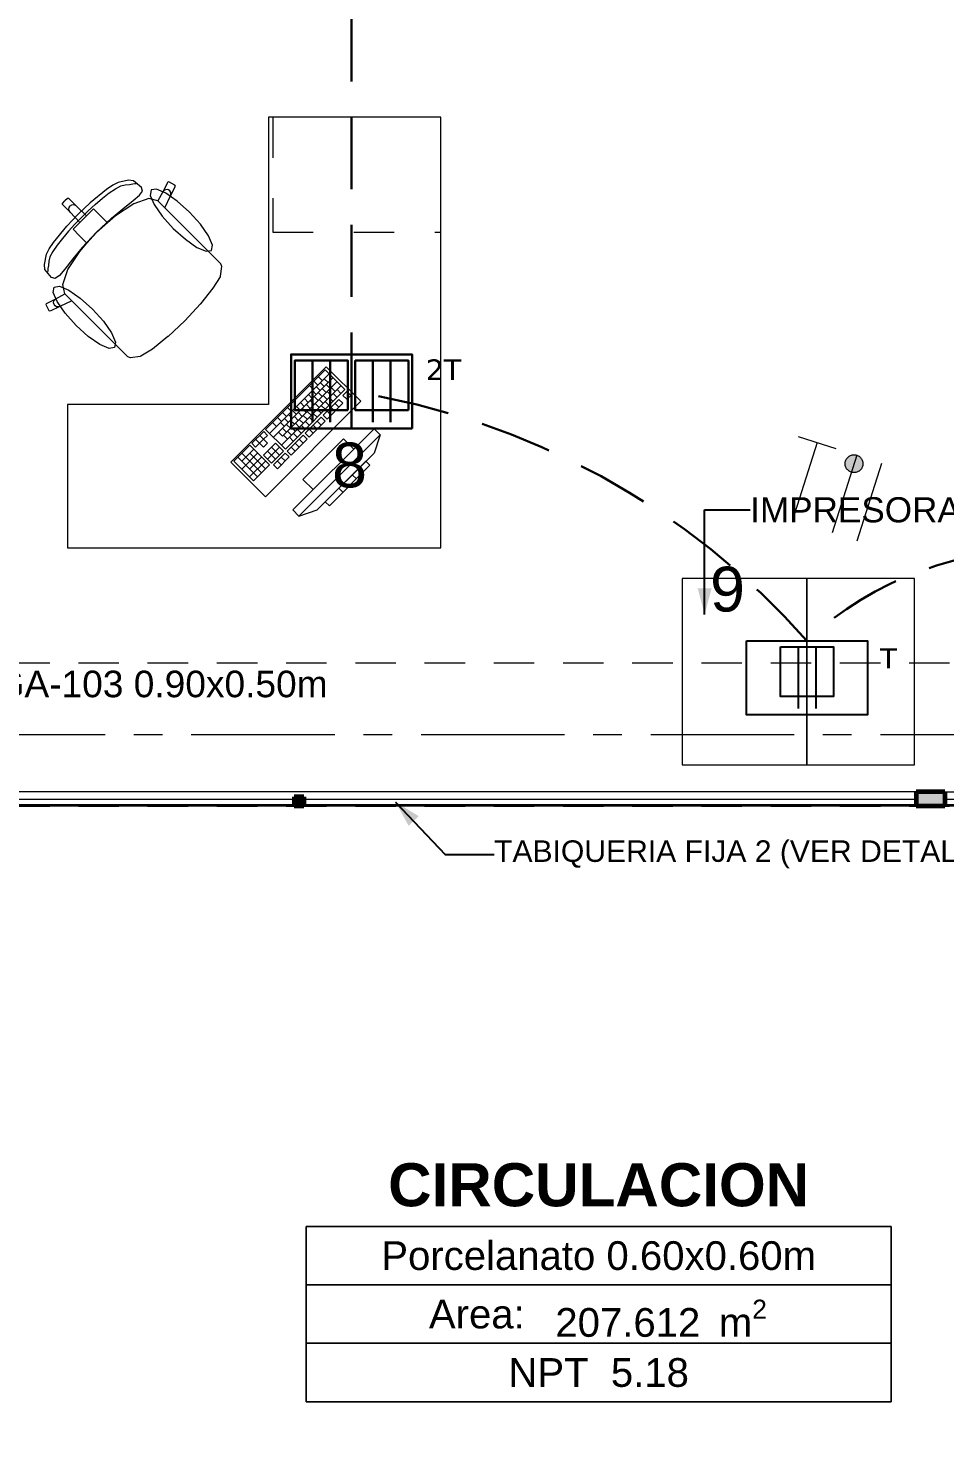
# Model space of a CAD drawing. Header units: inches. Extents: x -19 to 5698, y -728 to 92.
# Drawn here: x 123.377 to 126.57, y 27.521 to 32.411 of the extents above; entities that cross this region are included whole.
import ezdxf

# ---------------------------------------------------------------- set-up
doc = ezdxf.new("R2010")
doc.units = ezdxf.units.IN
doc.header["$MEASUREMENT"] = 0
doc.set_wipeout_variables(frame=1)
for name, pattern in [('HIDDEN', [0.375, 0.25, -0.125]), ('Hidden Line', [0.195611, 0.141111, -0.0545]), ('Punto & Raya', [0.65, 0.5, -0.075, 0, -0.075]), ('Rayas', [0.282222, 0.141111, -0.141111]), ('RAYITAS', [0.375, 0.25, -0.125]), ('Wipeout_Contour', [1, 0, -1])]:
    doc.linetypes.add(name, pattern=pattern)
doc.layers.get('0').update_dxf_attribs({"color": 61})
for name, color, linetype, lineweight in [('00 conduct tomacorr', 120, 'HIDDEN', 30), ('00 IE LUZ EMERGENCIA', 253, 'Continuous', 0), ('T-TECHO-E', 150, 'Continuous', 20), ('T.S.', 61, 'Continuous', 25), ('TOMACORRIENTE', 22, 'RAYITAS', 9)]:
    doc.layers.add(name, color=color, linetype=linetype, lineweight=lineweight)
for name, color, linetype in [('02 _ ARQ _ ALB _ Ejes Generales', 251, 'Continuous'), ('02 _ ARQ _ ALB _ Mobiliario', 7, 'Continuous'), ('02 _ ARQ _ ZON _ Espacio.3D', 7, 'Continuous'), ('08 _ STR _ EXT _ 09 Vigas', 251, 'Continuous'), ('Acabado - Muros', 7, 'Continuous'), ('Interior - Mobiliario', 7, 'Continuous'), ('Notas - Etiquetas', 7, 'Continuous')]:
    doc.layers.add(name, color=color, linetype=linetype)
doc.styles.add('Annotative', font='arial.ttf')
doc.styles.add('Estilo_Generado_1', font='swisseb.ttf')
doc.styles.add('Estilo_Generado_4', font='swisse.ttf')
doc.styles.add('Estilo_Generado_7', font='swisse.ttf')
doc.dimstyles.new('Estilo_Generado__8', dxfattribs={"dimtxt": 0.18, "dimasz": 0.0912, "dimexe": 0.18, "dimexo": 0.0625, "dimgap": 0, "dimtad": 0, "dimtih": 1, "dimtoh": 1, "dimdec": 4, "dimzin": 0, "dimdsep": 46, "dimcen": 0.09, "dimadec": 0, "dimazin": 0, "dimtfac": 1, "dimtdec": 4, "dimtmove": 0, "dimatfit": 3, "dimldrblk": 'ARROWHEAD_5', "dimfxl": 1, "dimtolj": 1, "dimtzin": 0, "dimarcsym": 0})

# ---------------------------------------------------------------- blocks, each defined once
blk = doc.blocks.new('ARROWHEAD_5')
at = {"linetype": 'Continuous', "lineweight": 0}
blk.add_hatch(color=0, dxfattribs=at).paths.add_polyline_path([(-1, 0.2679), (0, 0), (-1, -0.2679)])
at = {"color": 0, "linetype": 'Continuous', "lineweight": 0}
blk.add_line((0, 0), (-1, 0), dxfattribs=at)
blk = doc.blocks.new('CAJA POP UP 6 MODULOS')
at = {"layer": '00 conduct tomacorr', "linetype": 'Continuous'}
for p, q in [((-0.095, -0.165), (-0.095, -0.0151)), ((-0.052, -0.165), (-0.052, -0.0151)), ((0.052, -0.165), (0.052, -0.0151)), ((0.095, -0.165), (0.095, -0.0151)), ((0, -0.165), (0, -0.18))]:
    blk.add_line(p, q, dxfattribs=at)
for points in [[(-0.147, 0), (0.147, 0), (0.147, -0.18), (-0.147, -0.18)], [(0, 0), (0.147, 0), (0.147, -0.18), (0, -0.18)]]:
    blk.add_lwpolyline(points, close=True, dxfattribs=at)
for points in [[(-0.138, -0.045), (-0.009, -0.045), (-0.009, -0.165), (-0.138, -0.165), (-0.138, -0.045)], [(0.009, -0.045), (0.138, -0.045), (0.138, -0.165), (0.009, -0.165), (0.009, -0.045)]]:
    blk.add_lwpolyline(points, dxfattribs=at)
at = {"color": 1, "insert": (-0.1807, -0.168), "char_height": 0.05, "attachment_point": 1, "rotation": 180}
blk.add_mtext_dynamic_manual_height_columns('{\\fVerdana|b0|i0|c0|p34;2T}', width=0.000481, gutter_width=0.1561, heights=[0], dxfattribs=at)
blk = doc.blocks.new('a')
at = {"layer": 'TOMACORRIENTE', "ltscale": 0.05}
h = blk.add_hatch(color=4, dxfattribs=at)
edge = h.paths.add_edge_path()
edge.add_arc((0, 0.0752), 0.0211, 0, 360)
at = {"layer": 'TOMACORRIENTE', "color": 4}
for p, q in [((-0.1455, 0.0963), (-0.0515, 0.0963)), ((-0.0985, 0.0963), (-0.0985, -0.0966)), ((0, 0.0963), (0, -0.0963)), ((0.0623, -0.0963), (0.0623, 0.0963))]:
    blk.add_line(p, q, dxfattribs=at)
blk.add_circle((0, 0.0752), 0.0211, dxfattribs=at)
blk = doc.blocks.new('CABLE 3FACE')
at = {"layer": 'T-TECHO-E', "rotation": 59.94170052614085}
blk.add_blockref('a', (0, 0), dxfattribs=at)
blk = doc.blocks.new('T.S.')
for p, q in [((2755.0914, 1630.1123), (2755.0914, 1629.8975)), ((2755.153, 1630.1123), (2755.153, 1629.8975))]:
    blk.add_line(p, q)
for points in [[(2754.9116, 1630.1338), (2755.3328, 1630.1338), (2755.3328, 1629.8758), (2754.9116, 1629.8758)], [(2755.0298, 1630.1123), (2755.2146, 1630.1123), (2755.2146, 1629.9403), (2755.0298, 1629.9403)]]:
    blk.add_lwpolyline(points, close=True)
at = {"color": 3, "insert": (2755.3768, 1630.1075), "char_height": 0.07, "attachment_point": 1}
blk.add_mtext_dynamic_manual_height_columns('{\\fVerdana|b0|i0|c0|p34;\\C1;T}', width=0.044429, gutter_width=12.5, heights=[0], dxfattribs=at)

msp = doc.modelspace()

# ---------------------------------------------------------------- linework, layer by layer
at = {"layer": '00 conduct tomacorr'}
msp.add_line((124.5037, 34.725), (124.5036, 31.1448), dxfattribs=at)
for centre, radius, start, end in [((124.0945, 28.5149), 2.6615, 41.4428, 81.157), ((126.8928, 29.414), 1.1785, 41.8339, 132.9585)]:
    msp.add_arc(centre, radius, start, end, dxfattribs=at)
at = {"layer": '02 _ ARQ _ ALB _ Ejes Generales', "color": 251, "linetype": 'Punto & Raya', "lineweight": 13, "true_color": 0x636466}
msp.add_line((98.3454, 29.95), (147.07, 29.95), dxfattribs=at)
at = {"layer": '02 _ ARQ _ ALB _ Mobiliario', "color": 175, "linetype": 'Continuous', "lineweight": 13, "flags": 128}
for points in [[(126.0896, 30.494), (125.6546, 30.494), (125.6546, 29.844), (126.0896, 29.844)], [(126.0896, 30.494), (126.0896, 29.844), (126.4646, 29.844), (126.4646, 30.494)]]:
    msp.add_lwpolyline(points, close=True, dxfattribs=at)
at = {"layer": '02 _ ARQ _ ZON _ Espacio.3D', "color": 251, "linetype": 'Continuous', "lineweight": 13}
for p, q in [((126.3832, 28.2371), (124.3451, 28.2371)), ((124.3451, 28.2371), (124.3451, 27.6263)), ((124.3451, 28.2371), (126.3832, 28.2371)), ((124.3451, 28.0335), (124.3451, 28.2371)), ((126.3832, 27.6263), (126.3832, 28.2371)), ((126.3832, 28.2371), (126.3832, 28.0335)), ((126.3832, 28.0335), (124.3451, 28.0335)), ((124.3451, 28.0335), (126.3832, 28.0335)), ((124.3451, 27.8299), (124.3451, 28.0335)), ((126.3832, 28.0335), (126.3832, 27.8299)), ((126.3832, 27.8299), (124.3451, 27.8299)), ((124.3451, 27.8299), (126.3832, 27.8299)), ((124.3451, 27.6263), (124.3451, 27.8299)), ((126.3832, 27.8299), (126.3832, 27.6263)), ((124.3451, 27.6263), (126.3832, 27.6263)), ((126.3832, 27.6263), (124.3451, 27.6263))]:
    msp.add_line(p, q, dxfattribs=at)
at = {"layer": '02 _ ARQ _ ZON _ Espacio.3D', "color": 254, "linetype": 'Continuous', "lineweight": 0, "flags": 128}
for points in [[(123.07, 29.75), (129.57, 29.75), (129.57, 30.6), (130.07, 30.6), (130.07, 29.75), (135.97, 29.75), (135.97, 30.2), (136.57, 30.2), (136.57, 31), (137.07, 31)], [(143.92, 27), (143.92, 29.7), (115.57, 29.7), (112.57, 29.7), (112.57, 17.4)]]:
    msp.add_lwpolyline(points, dxfattribs=at)
at = {"layer": '08 _ STR _ EXT _ 09 Vigas', "color": 251, "linetype": 'Hidden Line', "lineweight": 13, "true_color": 0x636466}
msp.add_line((123.07, 30.2), (129.57, 30.2), dxfattribs=at)
at = {"layer": 'Acabado - Muros', "color": 251, "linetype": 'Continuous', "lineweight": 13, "flags": 128}
msp.add_lwpolyline([(127.87, 29.7), (126.5702, 29.7)], dxfattribs=at)
at = {"layer": 'Interior - Mobiliario', "color": 175, "linetype": 'Rayas', "lineweight": 13}
for p, q in [((124.229, 32.1), (124.229, 31.7)), ((124.229, 31.7), (124.814, 31.7))]:
    msp.add_line(p, q, dxfattribs=at)
at = {"layer": 'Interior - Mobiliario', "color": 175, "linetype": 'Continuous', "lineweight": 13}
for p, q in [((123.7271, 31.8804), (123.691, 31.8726)), ((123.7439, 31.8785), (123.7271, 31.8804)), ((123.6501, 31.8487), (123.5934, 31.8019)), ((123.6357, 31.8176), (123.6596, 31.8362)), ((123.6718, 31.8636), (123.6501, 31.8487)), ((123.6596, 31.8362), (123.6814, 31.851)), ((123.691, 31.8726), (123.6718, 31.8636)), ((123.6814, 31.851), (123.7002, 31.861)), ((123.7002, 31.861), (123.715, 31.8649)), ((123.715, 31.8649), (123.7304, 31.866)), ((123.7304, 31.866), (123.7411, 31.8681)), ((123.7411, 31.8681), (123.7492, 31.8689)), ((123.7718, 31.8553), (123.7439, 31.8785)), ((123.7492, 31.8689), (123.7537, 31.8697)), ((123.7651, 31.8281), (123.7752, 31.8424)), ((123.7752, 31.8424), (123.7718, 31.8553)), ((123.8461, 31.8402), (123.8288, 31.8092)), ((123.8631, 31.8733), (123.8461, 31.8402)), ((123.8498, 31.8448), (123.8461, 31.8402)), ((123.8549, 31.8477), (123.8498, 31.8448)), ((123.8607, 31.8484), (123.8549, 31.8477)), ((123.8664, 31.8469), (123.8607, 31.8484)), ((123.8672, 31.8747), (123.8631, 31.8733)), ((123.871, 31.8433), (123.8664, 31.8469)), ((123.8885, 31.8638), (123.8672, 31.8747)), ((123.8738, 31.8382), (123.871, 31.8433)), ((123.8729, 31.8267), (123.8898, 31.8598)), ((123.8729, 31.8267), (123.8745, 31.8324)), ((123.8745, 31.8324), (123.8738, 31.8382)), ((123.8898, 31.8598), (123.8885, 31.8638)), ((123.4968, 31.8001), (123.5054, 31.8086)), ((123.4968, 31.7958), (123.4968, 31.8001)), ((123.5229, 31.7697), (123.4968, 31.7958)), ((123.5139, 31.8171), (123.5054, 31.8086)), ((123.5182, 31.8172), (123.5139, 31.8171)), ((123.5443, 31.7911), (123.5182, 31.8172)), ((123.5186, 31.7803), (123.5197, 31.7861)), ((123.5197, 31.7861), (123.523, 31.791)), ((123.5279, 31.7942), (123.523, 31.791)), ((123.5336, 31.7954), (123.5279, 31.7942)), ((123.5394, 31.7943), (123.5336, 31.7954)), ((123.5443, 31.7911), (123.5394, 31.7943)), ((123.5808, 31.7571), (123.5443, 31.7911)), ((123.5934, 31.8019), (123.5512, 31.7628)), ((123.5864, 31.7739), (123.611, 31.7964)), ((123.611, 31.7964), (123.6357, 31.8176)), ((123.6674, 31.7488), (123.7067, 31.7815)), ((123.7449, 31.7983), (123.6811, 31.757)), ((123.7067, 31.7815), (123.7429, 31.8095)), ((123.7429, 31.8095), (123.7651, 31.8281)), ((123.7969, 31.8167), (123.7449, 31.7983)), ((123.8288, 31.8092), (123.7969, 31.8167)), ((123.829, 31.8092), (123.8288, 31.8092)), ((123.829, 31.8092), (123.8533, 31.7849)), ((123.8533, 31.7849), (123.8729, 31.8267)), ((124.0011, 31.6371), (123.8533, 31.7849)), ((123.5121, 31.7206), (123.5512, 31.7628)), ((123.5197, 31.7746), (123.5186, 31.7803)), ((123.5229, 31.7697), (123.5197, 31.7746)), ((123.5569, 31.7332), (123.5229, 31.7697)), ((123.5333, 31.7096), (123.5569, 31.7332)), ((123.5629, 31.7511), (123.5401, 31.7276)), ((123.5569, 31.7332), (123.5688, 31.7451)), ((123.5629, 31.7511), (123.5864, 31.7739)), ((123.5808, 31.7571), (123.5688, 31.7451)), ((123.6044, 31.7807), (123.5808, 31.7571)), ((123.6256, 31.7596), (123.6044, 31.7807)), ((123.6146, 31.6993), (123.6674, 31.7488)), ((123.6529, 31.7322), (123.6151, 31.6989)), ((123.6529, 31.7322), (123.6256, 31.7596)), ((123.6811, 31.757), (123.6529, 31.7322)), ((123.4652, 31.6639), (123.5121, 31.7206)), ((123.5175, 31.703), (123.4964, 31.6782)), ((123.5401, 31.7276), (123.5175, 31.703)), ((123.5544, 31.6884), (123.5333, 31.7096)), ((123.5818, 31.661), (123.5544, 31.6884)), ((123.6146, 31.6993), (123.5651, 31.6466)), ((123.5818, 31.661), (123.6151, 31.6989)), ((123.4413, 31.623), (123.4503, 31.6422)), ((123.4503, 31.6422), (123.4652, 31.6639)), ((123.4778, 31.6544), (123.4629, 31.6326)), ((123.4964, 31.6782), (123.4778, 31.6544)), ((123.5651, 31.6466), (123.5324, 31.6073)), ((123.557, 31.6329), (123.5818, 31.661)), ((124.0266, 31.6116), (124.0011, 31.6371)), ((123.4336, 31.5868), (123.4413, 31.623)), ((123.4355, 31.5701), (123.4336, 31.5868)), ((123.4491, 31.599), (123.4479, 31.5836)), ((123.453, 31.6137), (123.4491, 31.599)), ((123.4629, 31.6326), (123.453, 31.6137)), ((123.5324, 31.6073), (123.5045, 31.5711)), ((123.5156, 31.5691), (123.557, 31.6329)), ((124.0486, 31.5896), (124.0266, 31.6116)), ((124.0515, 31.5803), (124.0486, 31.5896)), ((123.4587, 31.5422), (123.4355, 31.5701)), ((123.4451, 31.5648), (123.4443, 31.5603)), ((123.4459, 31.5728), (123.4451, 31.5648)), ((123.4479, 31.5836), (123.4459, 31.5728)), ((123.4716, 31.5388), (123.4587, 31.5422)), ((123.4859, 31.5488), (123.4716, 31.5388)), ((123.5045, 31.5711), (123.4859, 31.5488)), ((123.4973, 31.5171), (123.5156, 31.5691)), ((124.0217, 31.5042), (124.0466, 31.5443)), ((124.0466, 31.5443), (124.0475, 31.5464)), ((124.0475, 31.5464), (124.0515, 31.5803)), ((123.5048, 31.4851), (123.4973, 31.5171)), ((123.9781, 31.4506), (124.0217, 31.5042)), ((123.4393, 31.4468), (123.4406, 31.4509)), ((123.4501, 31.4254), (123.4393, 31.4468)), ((123.4406, 31.4509), (123.4737, 31.4678)), ((123.4873, 31.4411), (123.4542, 31.4241)), ((123.4655, 31.4532), (123.4662, 31.4591)), ((123.4671, 31.4476), (123.4655, 31.4532)), ((123.4662, 31.4591), (123.4691, 31.4642)), ((123.4707, 31.443), (123.4671, 31.4476)), ((123.4691, 31.4642), (123.4737, 31.4678)), ((123.4758, 31.4402), (123.4707, 31.443)), ((123.4737, 31.4678), (123.5048, 31.4851)), ((123.4816, 31.4395), (123.4758, 31.4402)), ((123.4873, 31.4411), (123.4816, 31.4395)), ((123.529, 31.4607), (123.4873, 31.4411)), ((123.5048, 31.4849), (123.5048, 31.4851)), ((123.5048, 31.4849), (123.529, 31.4607)), ((123.6769, 31.3128), (123.529, 31.4607)), ((123.9226, 31.3914), (123.9774, 31.4497)), ((123.9774, 31.4497), (123.9781, 31.4506)), ((123.4542, 31.4241), (123.4501, 31.4254)), ((123.9226, 31.3914), (123.8642, 31.3366)), ((123.7024, 31.2873), (123.6769, 31.3128)), ((123.8097, 31.2923), (123.7697, 31.2674)), ((123.8634, 31.3359), (123.8097, 31.2923)), ((123.8642, 31.3366), (123.8634, 31.3359)), ((123.7243, 31.2654), (123.7024, 31.2873)), ((123.7336, 31.2625), (123.7243, 31.2654)), ((123.7676, 31.2665), (123.7336, 31.2625)), ((123.7697, 31.2674), (123.7676, 31.2665)), ((124.412, 31.2205), (124.2043, 31.0128)), ((124.4257, 31.2067), (124.218, 30.999)), ((124.3878, 31.1962), (124.4015, 31.1825)), ((124.4806, 31.1519), (124.412, 31.2205)), ((124.4394, 31.193), (124.2317, 30.9853)), ((124.4669, 31.1656), (124.2591, 30.9579)), ((124.4531, 31.1793), (124.2627, 30.9889)), ((124.2729, 30.9442), (124.4806, 31.1519)), ((124.3566, 31.1651), (124.3703, 31.1514)), ((124.3669, 31.1479), (124.3806, 31.1342)), ((124.3722, 31.1807), (124.3859, 31.1669)), ((124.3807, 31.1617), (124.3944, 31.148)), ((124.3946, 31.1756), (124.4083, 31.1619)), ((124.4013, 31.155), (124.4151, 31.1412)), ((124.4084, 31.1894), (124.4221, 31.1757)), ((124.4152, 31.1688), (124.4289, 31.1551)), ((124.4324, 31.1586), (124.4461, 31.1448)), ((124.453, 31.1518), (124.4667, 31.138)), ((124.3253, 31.1064), (124.339, 31.0926)), ((124.3392, 31.1202), (124.3529, 31.1065)), ((124.346, 31.0996), (124.3597, 31.0859)), ((124.353, 31.1341), (124.3667, 31.1203)), ((124.3598, 31.1134), (124.3735, 31.0997)), ((124.3737, 31.1273), (124.3874, 31.1135)), ((124.377, 31.1032), (124.3907, 31.0894)), ((124.3875, 31.1411), (124.4012, 31.1274)), ((124.3908, 31.117), (124.4045, 31.1033)), ((124.3976, 31.0964), (124.4113, 31.0827)), ((124.4597, 31.1173), (124.4043, 31.062)), ((124.4047, 31.1309), (124.4184, 31.1171)), ((124.4115, 31.1102), (124.4252, 31.0965)), ((124.4181, 31.0482), (124.4734, 31.1036)), ((124.4185, 31.1447), (124.4322, 31.131)), ((124.4253, 31.1241), (124.439, 31.1104)), ((124.4392, 31.1379), (124.4529, 31.1242)), ((124.4459, 31.1035), (124.4596, 31.0898)), ((124.4734, 31.1036), (124.4597, 31.1173)), ((124.4874, 31.145), (124.4736, 31.1312)), ((124.4736, 31.1312), (124.4873, 31.1175)), ((124.4873, 31.1175), (124.5011, 31.1313)), ((124.5011, 31.1313), (124.4874, 31.145)), ((124.2458, 31.0543), (124.2595, 31.0406)), ((124.2631, 31.0716), (124.2769, 31.0579)), ((124.2699, 31.051), (124.2836, 31.0373)), ((124.2804, 31.0889), (124.2942, 31.0752)), ((124.2838, 31.0648), (124.2975, 31.0511)), ((124.2976, 31.0787), (124.3113, 31.0649)), ((124.3044, 31.058), (124.3181, 31.0443)), ((124.3115, 31.0925), (124.3252, 31.0788)), ((124.3183, 31.0719), (124.332, 31.0582)), ((124.3216, 31.0478), (124.3353, 31.0341)), ((124.3321, 31.0857), (124.3458, 31.072)), ((124.3354, 31.0616), (124.3492, 31.0479)), ((124.3974, 31.055), (124.342, 30.9996)), ((124.3493, 31.0755), (124.363, 31.0618)), ((124.3561, 31.0548), (124.3698, 31.0411)), ((124.3631, 31.0893), (124.3768, 31.0756)), ((124.3699, 31.0687), (124.3836, 31.055)), ((124.3838, 31.0825), (124.3975, 31.0688)), ((124.4111, 31.0413), (124.3974, 31.055)), ((124.4043, 31.062), (124.4181, 31.0482)), ((124.4182, 31.0758), (124.4319, 31.0621)), ((124.432, 31.0896), (124.4457, 31.0759)), ((124.1974, 31.0058), (124.1558, 30.9643)), ((124.2111, 30.9921), (124.1974, 31.0058)), ((124.2043, 31.0128), (124.2729, 30.9442)), ((124.2285, 31.037), (124.2422, 31.0233)), ((124.249, 31.0026), (124.2627, 30.9889)), ((124.2561, 31.0371), (124.2698, 31.0234)), ((124.2629, 31.0165), (124.2766, 31.0028)), ((124.2767, 31.0303), (124.2904, 31.0166)), ((124.28, 31.0062), (124.2938, 30.9925)), ((124.2906, 31.0442), (124.3043, 31.0305)), ((124.2939, 31.0201), (124.3076, 31.0064)), ((124.5817, 31.0151), (124.2988, 30.7323)), ((124.3007, 30.9994), (124.3144, 30.9857)), ((124.3077, 31.0339), (124.3215, 31.0202)), ((124.3145, 31.0133), (124.3282, 30.9996)), ((124.3284, 31.0271), (124.3421, 31.0134)), ((124.342, 30.9996), (124.3557, 30.9859)), ((124.3422, 31.041), (124.3559, 31.0273)), ((124.3557, 30.9859), (124.4111, 31.0413)), ((124.3559, 31.0135), (124.3696, 30.9998)), ((124.3697, 31.0273), (124.3834, 31.0136)), ((124.3836, 31.0412), (124.3973, 31.0275)), ((124.6029, 30.9939), (124.5817, 31.0151)), ((124.1489, 30.9574), (124.0935, 30.902)), ((124.2175, 30.8888), (124.1489, 30.9574)), ((124.1558, 30.9643), (124.1695, 30.9506)), ((124.1695, 30.9506), (124.1834, 30.9644)), ((124.1697, 30.9781), (124.1834, 30.9644)), ((124.1972, 30.9783), (124.1834, 30.9644)), ((124.1834, 30.9644), (124.1971, 30.9507)), ((124.1835, 30.992), (124.1972, 30.9783)), ((124.2385, 30.9647), (124.197, 30.9231)), ((124.1971, 30.9507), (124.2109, 30.9646)), ((124.1972, 30.9783), (124.2111, 30.9921)), ((124.2109, 30.9646), (124.1972, 30.9783)), ((124.2522, 30.951), (124.2107, 30.9094)), ((124.2247, 30.9508), (124.2521, 30.9234)), ((124.2659, 30.9373), (124.2385, 30.9647)), ((124.2662, 30.9924), (124.2799, 30.9787)), ((124.3351, 30.9927), (124.2797, 30.9373)), ((124.2868, 30.9856), (124.3006, 30.9719)), ((124.2934, 30.9236), (124.3488, 30.979)), ((124.2936, 30.9512), (124.3073, 30.9375)), ((124.3074, 30.965), (124.3211, 30.9513)), ((124.32, 30.7111), (124.6029, 30.9939)), ((124.3213, 30.9789), (124.335, 30.9652)), ((124.4756, 30.9798), (124.3342, 30.8384)), ((124.3488, 30.979), (124.3351, 30.9927)), ((124.511, 30.9444), (124.4756, 30.9798)), ((124.6029, 30.9939), (124.5817, 30.9303)), ((124.0935, 30.902), (124.1621, 30.8334)), ((124.1074, 30.9158), (124.1759, 30.8473)), ((124.1763, 30.9299), (124.1209, 30.8745)), ((124.1626, 30.9436), (124.1211, 30.9021)), ((124.1212, 30.9297), (124.1898, 30.8611)), ((124.2038, 30.9025), (124.1484, 30.8471)), ((124.19, 30.9162), (124.1485, 30.8747)), ((124.1488, 30.9298), (124.2036, 30.8749)), ((124.197, 30.9231), (124.2244, 30.8957)), ((124.2108, 30.937), (124.2382, 30.9096)), ((124.2244, 30.8957), (124.2659, 30.9373)), ((124.2728, 30.9304), (124.2312, 30.8889)), ((124.245, 30.8751), (124.2865, 30.9167)), ((124.2451, 30.9027), (124.2588, 30.889)), ((124.2589, 30.9166), (124.2727, 30.9028)), ((124.2865, 30.9167), (124.2728, 30.9304)), ((124.2797, 30.9373), (124.2934, 30.9236)), ((124.3695, 30.803), (124.511, 30.9444)), ((124.5817, 30.9303), (124.3837, 30.7323)), ((124.5534, 30.902), (124.412, 30.7606)), ((124.5675, 30.8879), (124.5534, 30.902)), ((124.1621, 30.8334), (124.2175, 30.8888)), ((124.2312, 30.8889), (124.245, 30.8751)), ((124.4261, 30.7464), (124.5675, 30.8879)), ((124.5062, 30.8549), (124.5204, 30.8407)), ((124.3342, 30.8384), (124.3695, 30.803)), ((124.4591, 30.8077), (124.4732, 30.7936)), ((124.412, 30.7606), (124.4261, 30.7464)), ((124.2988, 30.7323), (124.32, 30.7111)), ((124.32, 30.7111), (124.3837, 30.7323))]:
    msp.add_line(p, q, dxfattribs=at)
at = {"layer": 'Interior - Mobiliario', "color": 175, "linetype": 'Continuous', "lineweight": 13, "flags": 128}
for points in [[(124.814, 30.6), (124.814, 32.1), (124.214, 32.1), (124.214, 31.1), (123.514, 31.1), (123.514, 30.6)], [(123.9391, 31.7698), (123.8966, 31.808), (123.8562, 31.836), (123.8241, 31.8496), (123.8052, 31.8468), (123.8024, 31.8278), (123.816, 31.7958), (123.844, 31.7554), (123.8821, 31.7129), (123.9246, 31.6748), (123.965, 31.6468), (123.997, 31.6331), (124.016, 31.636), (124.0188, 31.6549), (124.0052, 31.687), (123.9772, 31.7274)], [(123.5441, 31.3749), (123.506, 31.4174), (123.478, 31.4578), (123.4643, 31.4898), (123.4672, 31.5087), (123.4861, 31.5116), (123.5182, 31.498), (123.5586, 31.47), (123.601, 31.4318), (123.6392, 31.3894), (123.6672, 31.349), (123.6808, 31.3169), (123.678, 31.298), (123.659, 31.2951), (123.627, 31.3087), (123.5866, 31.3368)], [(124.5357, 31.1106), (124.4155, 31.2308), (124.0832, 30.8985), (124.2034, 30.7783)]]:
    msp.add_lwpolyline(points, close=True, dxfattribs=at)

# ---------------------------------------------------------------- block references
at = {"layer": '00 conduct tomacorr'}
for name, p, xscale, yscale, zscale, rotation in [('CAJA POP UP 6 MODULOS', (124.5036, 31.0158), 1.432830642179531, 1.432830642179531, 1.432830642179531, 180), ('CABLE 3FACE', (126.2202, 30.7878), 1.47256122672843, 1.47256122672843, 1.47256122672843, 282.4564447064826)]:
    msp.add_blockref(name, p, dxfattribs=dict(at, xscale=xscale, yscale=yscale, zscale=zscale, rotation=rotation))
at = {"layer": 'T.S.'}
msp.add_blockref('T.S.', (-2629.0325, -1599.8573), dxfattribs=at)

# ---------------------------------------------------------------- texts
at = {"layer": '00 IE LUZ EMERGENCIA', "style": 'Annotative'}
for tag, p in [('8', (124.4358, 30.8107)), ('9', (125.7523, 30.3785))]:
    msp.add_attdef(tag, p, '', height=0.1562, dxfattribs=at)
at = {"layer": '02 _ ARQ _ ZON _ Espacio.3D', "color": 251, "lineweight": 25, "attachment_point": 2}
for s, insert, char_height, style in [('\\A1;{\\pqc;\\pt0;\\fSwis721 Ex BT|b1|i0|c0|p34;CIRCULACION}', (125.3642, 28.457), 0.15, 'Estilo_Generado_1'), ('\\A1;{\\pqc;\\pt0;\\fSwis721 Ex BT|b0|i0|c238|p34;Porcelanato 0.60x0.60m}', (125.3642, 28.1853), 0.1, 'Estilo_Generado_7'), ('\\A1;{\\pqc;\\pt0;\\fSwis721 Ex BT|b0|i0|c238|p34;Area: }', (124.9399, 27.9817), 0.1, 'Estilo_Generado_7'), ('\\A1;{\\pqc;\\pt0,0.3;\\fSwis721 Ex BT|b0|i0|c238|p34;207.612\\fSwis721 Ex BT|b0|i0|c238|p34;\\A1{\\H.66x;\\S^  ;}\\fSwis721 Ex BT|b0|i0|c238|p34; m\\fSwis721 Ex BT|b0|i0|c238|p34;\\A1{\\H.66x;\\S2^  ;}}', (125.5818, 27.9817), 0.1, 'Estilo_Generado_7'), ('\\A1;{\\pqc;\\pt0;\\fSwis721 Ex BT|b0|i0|c238|p34;NPT  5.18}', (125.3642, 27.7781), 0.1, 'Estilo_Generado_7')]:
    msp.add_mtext(s, dxfattribs=dict(at, insert=insert, char_height=char_height, style=style))
at = {"layer": 'Notas - Etiquetas', "color": 5, "linetype": 'Continuous', "lineweight": 35, "insert": (125.8921, 30.7322), "char_height": 0.0875, "attachment_point": 4, "style": 'Estilo_Generado_4'}
msp.add_mtext('\\A1;{\\pql;\\fSwis721 Ex BT|b0|i0|c0|p34;IMPRESORA MULTIFUNCIONAL}', dxfattribs=at)
at = {"layer": 'Notas - Etiquetas', "color": 171, "linetype": 'Continuous', "lineweight": 13, "style": 'Estilo_Generado_4'}
for s, insert, char_height, attachment_point in [('\\A1;{\\pql;\\fSwis721 Ex BT|b0|i0|c0|p34;VIGA-103\\fSwis721 Ex BT|b0|i0|c0|p34; \\fSwis721 Ex BT|b0|i0|c0|p34;0.90\\fSwis721 Ex BT|b0|i0|c0|p34;x\\fSwis721 Ex BT|b0|i0|c0|p34;0.50\\fSwis721 Ex BT|b0|i0|c0|p34;m}', (123.1416, 30.1724), 0.0925, 1), ('\\A1;{\\pql;\\fSwis721 Ex BT|b0|i0|c0|p34;TABIQUERIA FIJA 2 (VER DETALLE)\\fSwis721 Ex BT|b0|i0|c0|p34; }', (124.9999, 29.5327), 0.075, 4)]:
    msp.add_mtext(s, dxfattribs=dict(at, insert=insert, char_height=char_height, attachment_point=attachment_point))

# ---------------------------------------------------------------- leaders
at = {"layer": 'Notas - Etiquetas', "color": 144, "linetype": 'Continuous', "lineweight": 13, "annotation_type": 0, "has_hookline": 1, "hookline_direction": 0, "text_width": 2.0495}
msp.add_leader([(125.7334, 30.3686), (125.7334, 30.7322), (125.8921, 30.7322)], dimstyle='Estilo_Generado__8', dxfattribs=at)

# ---------------------------------------------------------------- next in the draw order: wipeouts: each hides what was drawn before it
at = {"color": 254, "linetype": 'Wipeout_Contour', "lineweight": 0, "ltscale": 5015.155538}
msp.add_wipeout([(123.17, 29.75), (123.17, 29.7), (124.3037, 29.7), (124.3037, 29.733), (124.3202, 29.733), (124.3202, 29.75)], dxfattribs=at).dxf.layer = 'Acabado - Muros'
at = {"color": 254, "linetype": 'Wipeout_Contour', "lineweight": 0, "ltscale": 3357.221812}
msp.add_wipeout([(126.5702, 29.705), (127.87, 29.705), (127.87, 29.725), (126.5702, 29.725)], dxfattribs=at).dxf.layer = 'Acabado - Muros'

# ---------------------------------------------------------------- next in the draw order: linework, layer by layer
at = {"layer": 'Acabado - Muros', "color": 7, "linetype": 'Continuous', "lineweight": 60}
msp.add_line((126.5702, 29.75), (126.5702, 29.7), dxfattribs=at)
at = {"layer": 'Acabado - Muros', "color": 7, "linetype": 'Continuous', "lineweight": 13, "flags": 128}
msp.add_lwpolyline([(126.5702, 29.705), (126.5702, 29.725), (127.87, 29.725), (127.87, 29.705)], close=True, dxfattribs=at)

# ---------------------------------------------------------------- next in the draw order: wipeouts: each hides what was drawn before it
at = {"color": 254, "linetype": 'Wipeout_Contour', "lineweight": 0, "ltscale": 5023.772509}
msp.add_wipeout([(124.3202, 29.75), (124.3202, 29.733), (124.3367, 29.733), (124.3367, 29.7), (126.4702, 29.7), (126.4702, 29.75)], dxfattribs=at).dxf.layer = 'Acabado - Muros'

# ---------------------------------------------------------------- next in the draw order: linework, layer by layer
at = {"layer": 'Acabado - Muros', "color": 7, "linetype": 'Continuous', "lineweight": 60}
msp.add_line((126.5702, 29.75), (126.4702, 29.75), dxfattribs=at)
at = {"layer": 'Acabado - Muros', "color": 251, "linetype": 'Continuous', "lineweight": 13, "flags": 128}
for points in [[(126.4702, 29.75), (124.3202, 29.75), (123.17, 29.75)], [(124.3037, 29.7), (123.17, 29.7)], [(126.4702, 29.7), (124.3367, 29.7)]]:
    msp.add_lwpolyline(points, dxfattribs=at)

# ---------------------------------------------------------------- next in the draw order: wipeouts: each hides what was drawn before it
at = {"color": 254, "linetype": 'Wipeout_Contour', "lineweight": 0, "ltscale": 3343.297577}
msp.add_wipeout([(123.17, 29.705), (124.3037, 29.705), (124.3037, 29.725), (123.17, 29.725)], dxfattribs=at).dxf.layer = 'Acabado - Muros'
at = {"color": 254, "linetype": 'Wipeout_Contour', "lineweight": 0, "ltscale": 3349.959838}
msp.add_wipeout([(124.3367, 29.705), (126.4702, 29.705), (126.4702, 29.725), (124.3367, 29.725)], dxfattribs=at).dxf.layer = 'Acabado - Muros'

# ---------------------------------------------------------------- next in the draw order: hatches: boundary and pattern name
at = {"layer": 'Acabado - Muros', "linetype": 'Continuous', "lineweight": 0}
for points in [[(124.3037, 29.733), (124.3037, 29.7), (124.3367, 29.7), (124.3367, 29.733)], [(126.4702, 29.75), (126.4702, 29.7), (126.5702, 29.7), (126.5702, 29.75)]]:
    msp.add_hatch(color=254, dxfattribs=at).paths.add_polyline_path(points)

# ---------------------------------------------------------------- next in the draw order: linework, layer by layer
at = {"layer": '08 _ STR _ EXT _ 09 Vigas', "color": 251, "linetype": 'Hidden Line', "lineweight": 13, "true_color": 0x636466}
msp.add_line((123.07, 29.7), (136.57, 29.7), dxfattribs=at)
at = {"layer": 'Acabado - Muros', "color": 7, "linetype": 'Continuous', "lineweight": 60}
for p, q in [((124.3037, 29.733), (124.3037, 29.7)), ((124.3367, 29.733), (124.3037, 29.733)), ((124.3367, 29.733), (124.3367, 29.7)), ((126.4702, 29.75), (126.4702, 29.7)), ((124.3367, 29.7), (124.3037, 29.7)), ((126.5702, 29.7), (126.4702, 29.7))]:
    msp.add_line(p, q, dxfattribs=at)
at = {"layer": 'Acabado - Muros', "color": 7, "linetype": 'Continuous', "lineweight": 13, "flags": 128}
for points in [[(123.17, 29.705), (123.17, 29.725), (124.3037, 29.725), (124.3037, 29.705)], [(124.3367, 29.705), (124.3367, 29.725), (126.4702, 29.725), (126.4702, 29.705)]]:
    msp.add_lwpolyline(points, close=True, dxfattribs=at)

# ---------------------------------------------------------------- next in the draw order: leaders
at = {"layer": 'Notas - Etiquetas', "color": 144, "linetype": 'Continuous', "lineweight": 13, "annotation_type": 0, "has_hookline": 1, "hookline_direction": 0, "text_width": 1.9482}
msp.add_leader([(124.657, 29.715), (124.8301, 29.5327), (124.9999, 29.5327)], dimstyle='Estilo_Generado__8', dxfattribs=at)

doc.saveas('drawing.dxf')
